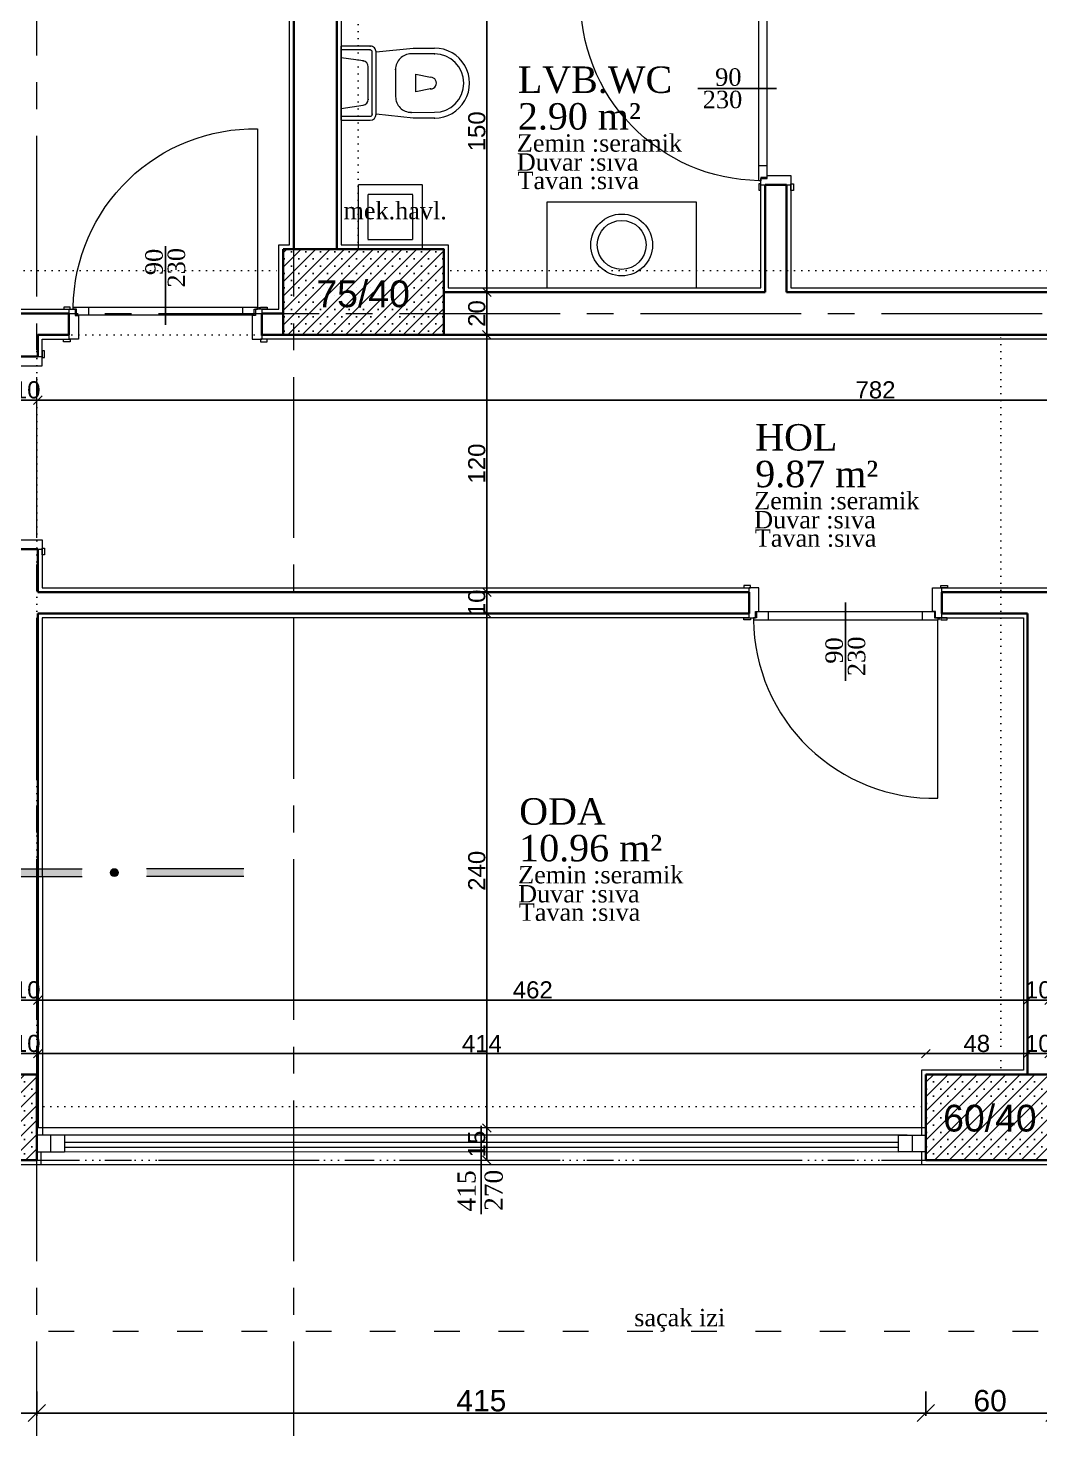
# Model space of a CAD drawing. Header units: centimetres. Extents: x 14449 to 53524, y -19051 to -10746.
# Drawn here: x 33304 to 33776, y -12433 to -11780 of the extents above; entities that cross this region are included whole.
import ezdxf

# ---------------------------------------------------------------- set-up
doc = ezdxf.new("R2010")
doc.units = ezdxf.units.CM
for name, pattern in [('ACAD_ISO03W100', [30, 12, -18]), ('CENTER2', [112.5, 75, -12.5, 12.5, -12.5]), ('DOT2', [3.175, 0, -3.175]), ('HIDDEN', [0.375, 0.25, -0.125]), ('IZDUSUM1', [20, 7.5, -5, 7.5, 0]), ('SEMBOL1', [260, 200, -15, 30, -15])]:
    doc.linetypes.add(name, pattern=pattern)
for name, color, linetype, lineweight in [('BALKON', 43, 'Continuous', 20), ('P-AKS', 255, 'Continuous', 5), ('P-KİRİŞ', 130, 'DOT2', 5), ('P-KOLON', 255, 'Continuous', 35), ('P-TARAMA', 252, 'Continuous', 5), ('P-ÖLÇÜ DIŞ', 245, 'Continuous', 9), ('P-ÖLÇÜ İÇ', 243, 'Continuous', 0), ('rtm-cam', 141, 'Continuous', 9), ('rtm-duv tugla', 22, 'Continuous', 35), ('rtm-izdusum-üst ince', 8, 'IZDUSUM1', 5), ('rtm-kapı-ahsap', 35, 'Continuous', 13), ('rtm-mhl-yazı-malzeme', 7, 'Continuous', 13), ('rtm-pen-ahsap', 35, 'Continuous', 13), ('rtm-sembol balon baslik', 242, 'Continuous', 20), ('rtm-sıva', 252, 'Continuous', 15), ('rtm-tefris vitrifiye', 9, 'Continuous', 13)]:
    doc.layers.add(name, color=color, linetype=linetype, lineweight=lineweight)
doc.layers.add('Kapi_Pencere', color=7, linetype='Continuous')
doc.styles.add('arial_1_18', font='arial.ttf', dxfattribs={"height": 0.2})
doc.styles.get("Standard").update_dxf_attribs({"font": 'arial.ttf'})
doc.styles.add('ölçü', font='times.ttf', dxfattribs={"height": 10})
doc.dimstyles.new('DIŞ ÖLÇÜ', dxfattribs={"dimtxt": 10, "dimasz": 8, "dimexe": 1.25, "dimexo": 0.625, "dimtad": 1, "dimdec": 0, "dimtxsty": 'Standard', "dimblk": 'OBLIQUE', "dimcen": 2.5, "dimse1": 1, "dimse2": 1, "dimclrd": 256, "dimclrt": 256, "dimadec": 0, "dimazin": 0, "dimtfac": 1, "dimtdec": 0, "dimtmove": 0, "dimatfit": 3, "dimldrblk": 'OBLIQUE', "dimfxl": 1, "dimarcsym": 0})
doc.dimstyles.new('İÇ ÖLÇÜ', dxfattribs={"dimtxt": 8, "dimasz": 4, "dimexe": 1.25, "dimexo": 0.625, "dimtad": 1, "dimdec": 0, "dimtxsty": 'Standard', "dimblk": 'OBLIQUE', "dimcen": 2.5, "dimse1": 1, "dimse2": 1, "dimclrd": 256, "dimclrt": 256, "dimadec": 0, "dimazin": 0, "dimtfac": 1, "dimtdec": 0, "dimtmove": 1, "dimatfit": 3, "dimldrblk": 'OBLIQUE', "dimfxl": 1, "dimarcsym": 0})

# ---------------------------------------------------------------- blocks, each defined once
blk = doc.blocks.new('IKUTGK')
at = {"layer": 'P-KİRİŞ'}
for points in [[(35126.89, -7661.1), (35126.89, -7236.1)], [(35156.89, -7661.1), (35156.89, -7236.1)], [(34745.49, -7671.1), (35121.89, -7671.1)], [(35196.89, -7671.1), (35761.89, -7671.1)], [(35006.89, -7701.1), (35121.89, -7701.1)], [(35006.89, -8046.1), (35006.89, -7701.1)], [(35196.89, -7701.1), (35456.89, -7701.1)], [(35456.89, -8046.1), (35456.89, -7701.1)], [(35006.89, -8061.1), (35421.89, -8061.1)], [(35006.89, -8086.1), (35421.89, -8086.1)]]:
    blk.add_lwpolyline(points, dxfattribs=at)
blk = doc.blocks.new('YTHTHTY')
at = {"layer": 'P-TARAMA', "lineweight": -3}
h = blk.add_hatch(dxfattribs=at)
h.set_pattern_fill('SACNCR', color=256, scale=2, style=0)
h.paths.add_polyline_path([(30970.2, -9501.94), (31045.2, -9501.94), (31045.2, -9461.94), (30970.2, -9461.94)])
h = blk.add_hatch(dxfattribs=at)
h.set_pattern_fill('SACNCR', color=256, scale=2, style=0)
h.paths.add_polyline_path([(30795.2, -9846.94), (30795.2, -9886.94), (30855.2, -9886.94), (30855.2, -9846.94)])
h = blk.add_hatch(dxfattribs=at)
h.set_pattern_fill('SACNCR', color=256, scale=2, style=0)
h.paths.add_polyline_path([(31270.2, -9846.94), (31270.2, -9886.94), (31330.2, -9886.94), (31330.2, -9846.94)])
at = {"layer": 'P-KOLON', "linetype": 'Continuous'}
for points in [[(30970.2, -9461.94), (31045.2, -9461.94), (31045.2, -9501.94), (30970.2, -9501.94)], [(30795.2, -9846.94), (30855.2, -9846.94), (30855.2, -9886.94), (30795.2, -9886.94)], [(31270.2, -9846.94), (31330.2, -9846.94), (31330.2, -9886.94), (31270.2, -9886.94)]]:
    blk.add_lwpolyline(points, close=True, dxfattribs=at)
at = {"layer": 'P-KOLON', "linetype": 'Continuous', "style": 'arial_1_18'}
for s, p in [('75/40', (30985.63, -9488.99)), ('60/40', (31278.23, -9873.61))]:
    blk.add_text(s, height=12.5, dxfattribs=at).set_placement(p)
blk = doc.blocks.new('YTUJ7U')
at = {"layer": 'P-AKS', "linetype": 'CENTER2'}
for points in [[(26340.62, -9962.63), (26340.62, -8554.55)], [(26460.62, -9962.63), (26460.62, -8554.55)], [(25834.86, -9295.51), (29322.56, -9295.51)], [(25834.86, -9690.51), (29322.56, -9690.51)]]:
    blk.add_lwpolyline(points, dxfattribs=at)
blk = doc.blocks.new('KAPI')
at = {"layer": 'rtm-kapı-ahsap'}
for p, q in [((8056.48, 304.69), (8056.48, 307.73)), ((8056.48, 307.73), (8057.45, 307.73)), ((8057.45, 307.73), (8057.45, 304.69)), ((8072.58, 307.78), (8071.45, 307.78)), ((8071.45, 307.78), (8071.45, 304.69)), ((8072.58, 304.69), (8072.58, 307.78)), ((8056.46, 303.27), (8056.46, 217.24)), ((8057.45, 303.27), (8056.46, 303.27)), ((8057.45, 304.69), (8056.48, 304.69)), ((8057.39, 301.77), (8057.39, 303.27)), ((8060.28, 301.77), (8057.39, 301.77)), ((8057.45, 305.26), (8057.45, 302.29)), ((8057.45, 305.26), (8071.45, 305.26)), ((8057.45, 302.29), (8060.42, 302.29)), ((8060.28, 218.74), (8060.28, 301.77)), ((8060.42, 302.29), (8060.42, 300.8)), ((8060.42, 300.8), (8071.45, 300.8)), ((8071.45, 300.8), (8071.45, 305.26)), ((8071.45, 304.69), (8072.58, 304.69)), ((8056.46, 296.2), (8060.28, 296.2)), ((8056.46, 224.31), (8060.28, 224.31)), ((7973.28, 217.24), (8056.46, 217.24)), ((8057.45, 217.24), (8056.46, 217.24)), ((8056.48, 215.82), (8056.48, 212.78)), ((8057.45, 215.82), (8056.48, 215.82)), ((8057.39, 218.74), (8057.39, 217.24)), ((8060.28, 218.74), (8057.39, 218.74)), ((8057.45, 218.23), (8060.42, 218.23)), ((8057.45, 215.26), (8057.45, 218.23)), ((8057.45, 212.78), (8057.45, 215.82)), ((8060.42, 218.23), (8060.42, 219.71)), ((8060.42, 219.71), (8071.45, 219.71)), ((8071.45, 219.71), (8071.45, 215.26)), ((8071.45, 215.82), (8072.58, 215.82)), ((8071.45, 212.73), (8071.45, 215.82)), ((8072.58, 215.82), (8072.58, 212.73)), ((8056.48, 212.78), (8057.45, 212.78)), ((8057.45, 215.26), (8071.45, 215.26)), ((8072.58, 212.73), (8071.45, 212.73))]:
    blk.add_line(p, q, dxfattribs=at)
at = {"layer": 'rtm-kapı-ahsap', "const_width": 0.388}
blk.add_lwpolyline([(8056.86, 216.32, 1), (8056.86, 216.92, 1)], format="xyb", close=True, dxfattribs=at)
at = {"layer": 'rtm-kapı-ahsap'}
blk.add_arc((8057.71, 218.83), 84.45, 90.85375, 181.07615, dxfattribs=at)
blk = doc.blocks.new('WEW')
at = {"layer": 'rtm-tefris vitrifiye'}
for p, q in [((2647.06, 9243.07), (2637.06, 9243.07)), ((2647.06, 9243.07), (2637.06, 9243.07)), ((2664.33, 9241.25), (2647.06, 9243.07)), ((2664.33, 9241.25), (2647.06, 9243.07)), ((2667.06, 9243.98), (2680.7, 9243.97)), ((2667.06, 9243.98), (2680.7, 9243.97)), ((2680.69, 9209.43), (2680.7, 9243.97)), ((2680.69, 9209.43), (2680.7, 9243.97)), ((2637.06, 9240.35), (2647.97, 9240.34)), ((2637.06, 9240.35), (2647.97, 9240.34)), ((2664.33, 9212.16), (2664.33, 9241.25)), ((2664.33, 9212.16), (2664.33, 9241.25)), ((2666.14, 9212.16), (2666.15, 9241.25)), ((2666.14, 9212.16), (2666.15, 9241.25)), ((2667.06, 9242.16), (2680.7, 9242.16)), ((2667.06, 9242.16), (2680.7, 9242.16)), ((2670.31, 9237.04), (2680.69, 9238.52)), ((2670.31, 9237.04), (2680.69, 9238.52)), ((2645.72, 9230.81), (2638.9, 9229.45)), ((2645.72, 9230.81), (2638.9, 9229.45)), ((2645.72, 9222.63), (2645.72, 9230.81)), ((2645.72, 9222.63), (2645.72, 9230.81)), ((2655.24, 9233.07), (2655.24, 9220.34)), ((2655.24, 9233.07), (2655.24, 9220.34)), ((2667.96, 9219.07), (2667.97, 9234.34)), ((2667.96, 9219.07), (2667.97, 9234.34)), ((2638.9, 9224), (2645.72, 9222.63)), ((2638.9, 9224), (2645.72, 9222.63)), ((2647.96, 9213.07), (2637.05, 9213.08)), ((2647.96, 9213.07), (2637.05, 9213.08)), ((2637.05, 9210.35), (2647.05, 9210.35)), ((2637.05, 9210.35), (2647.05, 9210.35)), ((2647.05, 9210.35), (2664.33, 9212.16)), ((2647.05, 9210.35), (2664.33, 9212.16)), ((2680.69, 9211.25), (2667.05, 9211.25)), ((2680.69, 9211.25), (2667.05, 9211.25)), ((2680.69, 9214.88), (2670.3, 9216.37)), ((2680.69, 9214.88), (2670.3, 9216.37)), ((2680.69, 9209.43), (2667.05, 9209.43)), ((2680.69, 9209.43), (2667.05, 9209.43))]:
    blk.add_line(p, q, dxfattribs=at)
at = {"layer": 'rtm-tefris vitrifiye', "extrusion": (0, 0, -1)}
for centre, major_axis, start_param, end_param in [((2637.06, 9226.71), (-11.57, 11.57), 3.927213, 7.068806), ((2637.06, 9226.71), (-11.57, 11.57), 3.927213, 7.068806), ((2667.06, 9241.25), (-1.93, 1.93), 5.498009, 7.068806), ((2667.06, 9241.25), (-1.93, 1.93), 5.498009, 7.068806), ((2637.06, 9226.71), (9.64, 9.64), 2.356417, 5.498009), ((2637.06, 9226.71), (9.64, 9.64), 2.356417, 5.498009), ((2647.97, 9233.07), (-5.14, 5.14), 0.78562, 2.356417), ((2647.97, 9233.07), (-5.14, 5.14), 0.78562, 2.356417), ((2667.06, 9241.25), (-0.643, 0.643), 5.498009, 7.068806), ((2667.06, 9241.25), (-0.643, 0.643), 5.498009, 7.068806), ((2670.69, 9234.34), (1.93, 1.93), 3.927213, 5.356112), ((2670.69, 9234.34), (1.93, 1.93), 3.927213, 5.356112), ((2638.9, 9226.72), (-1.93, 1.93), 3.927213, 7.068806), ((2638.9, 9226.72), (-1.93, 1.93), 3.927213, 7.068806), ((2647.96, 9220.35), (5.14, 5.14), 0.78562, 2.356417), ((2647.96, 9220.35), (5.14, 5.14), 0.78562, 2.356417), ((2670.69, 9219.07), (1.93, 1.93), 2.498314, 3.927213), ((2670.69, 9219.07), (1.93, 1.93), 2.498314, 3.927213), ((2667.05, 9212.16), (1.93, 1.93), 2.356417, 3.927213), ((2667.05, 9212.16), (1.93, 1.93), 2.356417, 3.927213), ((2667.05, 9212.16), (0.643, 0.643), 2.356417, 3.927213), ((2667.05, 9212.16), (0.643, 0.643), 2.356417, 3.927213)]:
    blk.add_ellipse(centre, major_axis=major_axis, ratio=1, start_param=start_param, end_param=end_param, dxfattribs=at)
at = {"layer": 'rtm-tefris vitrifiye'}
for p in [(2667.06, 9243.98), (2667.06, 9243.98), (2637.06, 9240.35), (2637.06, 9240.35), (2667.06, 9242.16), (2667.06, 9242.16), (2670.31, 9237.04), (2670.31, 9237.04), (2655.24, 9233.07), (2655.24, 9233.07), (2638.9, 9224), (2638.9, 9224), (2667.96, 9219.07), (2667.96, 9219.07), (2637.05, 9210.35), (2637.05, 9210.35), (2647.96, 9213.07), (2647.96, 9213.07), (2664.33, 9212.16), (2664.33, 9212.16), (2666.14, 9212.16), (2666.14, 9212.16)]:
    blk.add_point(p, dxfattribs=at)
blk = doc.blocks.new('KK')
at = {"layer": 'rtm-sembol balon baslik', "linetype": 'SEMBOL1'}
for p in [(41231.32, 7543.2), (41283.82, 7543.2)]:
    blk.add_line(p, (41257.57, 7558.35), dxfattribs=at)
at = {"layer": 'rtm-sembol balon baslik'}
for p, q in [((41279.57, 7537.67), (41232.32, 7537.67)), ((41358.24, 7537.67), (41310.99, 7537.67)), ((41436.91, 7537.81), (41389.66, 7537.81)), ((41515.57, 7537.81), (41468.32, 7537.81)), ((41594.24, 7537.95), (41546.99, 7537.95)), ((41672.91, 7537.95), (41625.66, 7537.95)), ((41751.58, 7538.09), (41704.33, 7538.09)), ((41279.57, 7533.98), (41232.32, 7533.98)), ((41358.24, 7533.98), (41310.99, 7533.98)), ((41436.91, 7534.12), (41389.66, 7534.12)), ((41515.57, 7534.12), (41468.32, 7534.12)), ((41594.24, 7534.26), (41546.99, 7534.26)), ((41672.91, 7534.26), (41625.66, 7534.26)), ((41751.58, 7534.4), (41704.33, 7534.4))]:
    blk.add_line(p, q, dxfattribs=at)
at = {"layer": 'rtm-sembol balon baslik', "const_width": 1.9}
for points in [[(41294.33, 7536.11, 1), (41296.23, 7536.11, 1)], [(41373, 7535.97, 1), (41374.9, 7535.97, 1)], [(41451.67, 7535.97, 1), (41453.56, 7535.97, 1)], [(41530.34, 7536.11, 1), (41532.23, 7536.11, 1)], [(41609.01, 7536.11, 1), (41610.9, 7536.11, 1)], [(41687.68, 7536.24, 1), (41689.57, 7536.24, 1)]]:
    blk.add_lwpolyline(points, format="xyb", close=True, dxfattribs=at)
at = {"layer": 'rtm-sembol balon baslik'}
for centre in [(41295.28, 7536.11), (41373.95, 7535.97), (41452.62, 7535.97), (41531.29, 7536.11), (41609.95, 7536.11), (41688.62, 7536.24)]:
    blk.add_circle(centre, 1.9, dxfattribs=at)
for points in [[(41232.32, 7537.67), (41232.32, 7533.98), (41279.57, 7537.67), (41279.57, 7533.98)], [(41310.99, 7537.67), (41310.99, 7533.98), (41358.24, 7537.67), (41358.24, 7533.98)], [(41389.66, 7537.81), (41389.66, 7534.12), (41436.91, 7537.81), (41436.91, 7534.12)], [(41468.32, 7537.81), (41468.32, 7534.12), (41515.57, 7537.81), (41515.57, 7534.12)], [(41546.99, 7537.95), (41546.99, 7534.26), (41594.24, 7537.95), (41594.24, 7534.26)], [(41625.66, 7537.95), (41625.66, 7534.26), (41672.91, 7537.95), (41672.91, 7534.26)], [(41704.33, 7538.09), (41704.33, 7534.4), (41751.58, 7538.09), (41751.58, 7534.4)]]:
    blk.add_trace(points, dxfattribs=at)
blk = doc.blocks.new('_Oblique')
at = {"color": 0, "linetype": 'ByBlock', "lineweight": -2}
blk.add_line((-0.5, -0.5), (0.5, 0.5), dxfattribs=at)
blk = doc.blocks.new('*D4916')
at = {"layer": 'Defpoints', "color": 0, "transparency": 16777216}
for p in [(33307.89, -12410.73), (33247.89, -12413.91), (33307.89, -12426.07)]:
    blk.add_point(p, dxfattribs=at)
at = {"layer": 'P-ÖLÇÜ DIŞ', "color": 0, "lineweight": -2, "transparency": 16777216}
for p, q in [((33247.89, -12416.07), (33247.89, -12427.32)), ((33307.89, -12416.07), (33307.89, -12427.32))]:
    blk.add_line(p, q, dxfattribs=at)
at = {"layer": 'P-ÖLÇÜ DIŞ', "lineweight": -2, "transparency": 16777216}
blk.add_line((33247.89, -12426.07), (33307.89, -12426.07), dxfattribs=at)
at = {"layer": 'P-ÖLÇÜ DIŞ', "lineweight": -2, "transparency": 16777216, "xscale": 8, "yscale": 8, "zscale": 8, "rotation": 180}
blk.add_blockref('_Oblique', (33247.89, -12426.07), dxfattribs=at)
at = {"layer": 'P-ÖLÇÜ DIŞ', "lineweight": -2, "transparency": 16777216, "xscale": 8, "yscale": 8, "zscale": 8}
blk.add_blockref('_Oblique', (33307.89, -12426.07), dxfattribs=at)
at = {"layer": 'P-ÖLÇÜ DIŞ', "transparency": 16777216, "insert": (33277.89, -12420.34), "char_height": 10, "attachment_point": 5}
blk.add_mtext('60', dxfattribs=at)
blk = doc.blocks.new('*D4917')
at = {"layer": 'Defpoints', "color": 0, "transparency": 16777216}
for p in [(33307.89, -12410.73), (33722.89, -12414.73), (33722.89, -12426.07)]:
    blk.add_point(p, dxfattribs=at)
at = {"layer": 'P-ÖLÇÜ DIŞ', "color": 0, "lineweight": -2, "transparency": 16777216}
for p, q in [((33307.89, -12416.07), (33307.89, -12427.32)), ((33722.89, -12416.07), (33722.89, -12427.32))]:
    blk.add_line(p, q, dxfattribs=at)
at = {"layer": 'P-ÖLÇÜ DIŞ', "lineweight": -2, "transparency": 16777216}
blk.add_line((33307.89, -12426.07), (33722.89, -12426.07), dxfattribs=at)
at = {"layer": 'P-ÖLÇÜ DIŞ', "lineweight": -2, "transparency": 16777216, "xscale": 8, "yscale": 8, "zscale": 8, "rotation": 180}
blk.add_blockref('_Oblique', (33307.89, -12426.07), dxfattribs=at)
at = {"layer": 'P-ÖLÇÜ DIŞ', "lineweight": -2, "transparency": 16777216, "xscale": 8, "yscale": 8, "zscale": 8}
blk.add_blockref('_Oblique', (33722.89, -12426.07), dxfattribs=at)
at = {"layer": 'P-ÖLÇÜ DIŞ', "transparency": 16777216, "insert": (33515.39, -12420.34), "char_height": 10, "attachment_point": 5}
blk.add_mtext('415', dxfattribs=at)
blk = doc.blocks.new('*D4918')
at = {"layer": 'Defpoints', "color": 0, "transparency": 16777216}
for p in [(33782.89, -12411.54), (33722.89, -12414.73), (33782.89, -12426.07)]:
    blk.add_point(p, dxfattribs=at)
at = {"layer": 'P-ÖLÇÜ DIŞ', "color": 0, "lineweight": -2, "transparency": 16777216}
for p, q in [((33722.89, -12416.07), (33722.89, -12427.32)), ((33782.89, -12416.07), (33782.89, -12427.32))]:
    blk.add_line(p, q, dxfattribs=at)
at = {"layer": 'P-ÖLÇÜ DIŞ', "lineweight": -2, "transparency": 16777216}
blk.add_line((33722.89, -12426.07), (33782.89, -12426.07), dxfattribs=at)
at = {"layer": 'P-ÖLÇÜ DIŞ', "lineweight": -2, "transparency": 16777216, "xscale": 8, "yscale": 8, "zscale": 8, "rotation": 180}
blk.add_blockref('_Oblique', (33722.89, -12426.07), dxfattribs=at)
at = {"layer": 'P-ÖLÇÜ DIŞ', "lineweight": -2, "transparency": 16777216, "xscale": 8, "yscale": 8, "zscale": 8}
blk.add_blockref('_Oblique', (33782.89, -12426.07), dxfattribs=at)
at = {"layer": 'P-ÖLÇÜ DIŞ', "transparency": 16777216, "insert": (33752.89, -12420.34), "char_height": 10, "attachment_point": 5}
blk.add_mtext('60', dxfattribs=at)
blk = doc.blocks.new('*D4854')
at = {"layer": 'Defpoints', "color": 0, "lineweight": 30, "transparency": 16777216}
for p in [(33308.39, -12258.37), (33298.39, -12263.67), (33308.39, -12263.67)]:
    blk.add_point(p, dxfattribs=at)
at = {"layer": 'P-ÖLÇÜ İÇ', "lineweight": -2, "transparency": 16777216}
blk.add_line((33298.39, -12258.37), (33308.39, -12258.37), dxfattribs=at)
at = {"layer": 'P-ÖLÇÜ İÇ', "lineweight": -2, "transparency": 16777216, "xscale": 4, "yscale": 4, "zscale": 4, "rotation": 180}
blk.add_blockref('_Oblique', (33298.39, -12258.37), dxfattribs=at)
at = {"layer": 'P-ÖLÇÜ İÇ', "lineweight": -2, "transparency": 16777216, "xscale": 4, "yscale": 4, "zscale": 4}
blk.add_blockref('_Oblique', (33308.39, -12258.37), dxfattribs=at)
at = {"layer": 'P-ÖLÇÜ İÇ', "transparency": 16777216, "insert": (33303.39, -12253.66), "char_height": 8, "attachment_point": 5}
blk.add_mtext('10', dxfattribs=at)
blk = doc.blocks.new('*D4855')
at = {"layer": 'Defpoints', "color": 0, "lineweight": 30, "transparency": 16777216}
for p in [(33308.39, -12258.37), (33722.89, -12257.76), (33722.89, -12258.37)]:
    blk.add_point(p, dxfattribs=at)
at = {"layer": 'P-ÖLÇÜ İÇ', "lineweight": -2, "transparency": 16777216}
blk.add_line((33308.39, -12258.37), (33722.89, -12258.37), dxfattribs=at)
at = {"layer": 'P-ÖLÇÜ İÇ', "lineweight": -2, "transparency": 16777216, "xscale": 4, "yscale": 4, "zscale": 4, "rotation": 180}
blk.add_blockref('_Oblique', (33308.39, -12258.37), dxfattribs=at)
at = {"layer": 'P-ÖLÇÜ İÇ', "lineweight": -2, "transparency": 16777216, "xscale": 4, "yscale": 4, "zscale": 4}
blk.add_blockref('_Oblique', (33722.89, -12258.37), dxfattribs=at)
at = {"layer": 'P-ÖLÇÜ İÇ', "transparency": 16777216, "insert": (33515.64, -12253.73), "char_height": 8, "attachment_point": 5}
blk.add_mtext('414', dxfattribs=at)
blk = doc.blocks.new('*D4856')
at = {"layer": 'Defpoints', "color": 0, "lineweight": 30, "transparency": 16777216}
for p in [(33722.89, -12257.76), (33770.39, -12258.37), (33770.39, -12258.37)]:
    blk.add_point(p, dxfattribs=at)
at = {"layer": 'P-ÖLÇÜ İÇ', "lineweight": -2, "transparency": 16777216}
blk.add_line((33722.89, -12258.37), (33770.39, -12258.37), dxfattribs=at)
at = {"layer": 'P-ÖLÇÜ İÇ', "lineweight": -2, "transparency": 16777216, "xscale": 4, "yscale": 4, "zscale": 4, "rotation": 180}
blk.add_blockref('_Oblique', (33722.89, -12258.37), dxfattribs=at)
at = {"layer": 'P-ÖLÇÜ İÇ', "lineweight": -2, "transparency": 16777216, "xscale": 4, "yscale": 4, "zscale": 4}
blk.add_blockref('_Oblique', (33770.39, -12258.37), dxfattribs=at)
at = {"layer": 'P-ÖLÇÜ İÇ', "transparency": 16777216, "insert": (33746.64, -12253.66), "char_height": 8, "attachment_point": 5}
blk.add_mtext('48', dxfattribs=at)
blk = doc.blocks.new('*D4857')
at = {"layer": 'Defpoints', "color": 0, "lineweight": 30, "transparency": 16777216}
for p in [(33770.39, -12258.37), (33780.39, -12258.37), (33780.39, -12258.37)]:
    blk.add_point(p, dxfattribs=at)
at = {"layer": 'P-ÖLÇÜ İÇ', "lineweight": -2, "transparency": 16777216}
blk.add_line((33770.39, -12258.37), (33780.39, -12258.37), dxfattribs=at)
at = {"layer": 'P-ÖLÇÜ İÇ', "lineweight": -2, "transparency": 16777216, "xscale": 4, "yscale": 4, "zscale": 4, "rotation": 180}
blk.add_blockref('_Oblique', (33770.39, -12258.37), dxfattribs=at)
at = {"layer": 'P-ÖLÇÜ İÇ', "lineweight": -2, "transparency": 16777216, "xscale": 4, "yscale": 4, "zscale": 4}
blk.add_blockref('_Oblique', (33780.39, -12258.37), dxfattribs=at)
at = {"layer": 'P-ÖLÇÜ İÇ', "transparency": 16777216, "insert": (33775.39, -12253.66), "char_height": 8, "attachment_point": 5}
blk.add_mtext('10', dxfattribs=at)
blk = doc.blocks.new('*D4714')
at = {"layer": 'Defpoints', "color": 0, "lineweight": 30, "transparency": 16777216}
for p in [(33308.39, -12233.37), (33298.39, -12238.67), (33308.39, -12238.67)]:
    blk.add_point(p, dxfattribs=at)
at = {"layer": 'P-ÖLÇÜ İÇ', "lineweight": -2, "transparency": 16777216}
blk.add_line((33298.39, -12233.37), (33308.39, -12233.37), dxfattribs=at)
at = {"layer": 'P-ÖLÇÜ İÇ', "lineweight": -2, "transparency": 16777216, "xscale": 4, "yscale": 4, "zscale": 4, "rotation": 180}
blk.add_blockref('_Oblique', (33298.39, -12233.37), dxfattribs=at)
at = {"layer": 'P-ÖLÇÜ İÇ', "lineweight": -2, "transparency": 16777216, "xscale": 4, "yscale": 4, "zscale": 4}
blk.add_blockref('_Oblique', (33308.39, -12233.37), dxfattribs=at)
at = {"layer": 'P-ÖLÇÜ İÇ', "transparency": 16777216, "insert": (33303.39, -12228.66), "char_height": 8, "attachment_point": 5}
blk.add_mtext('10', dxfattribs=at)
blk = doc.blocks.new('*D4715')
at = {"layer": 'Defpoints', "color": 0, "lineweight": 30, "transparency": 16777216}
for p in [(33770.39, -12233.37), (33780.39, -12233.37), (33780.39, -12233.37)]:
    blk.add_point(p, dxfattribs=at)
at = {"layer": 'P-ÖLÇÜ İÇ', "lineweight": -2, "transparency": 16777216}
blk.add_line((33770.39, -12233.37), (33780.39, -12233.37), dxfattribs=at)
at = {"layer": 'P-ÖLÇÜ İÇ', "lineweight": -2, "transparency": 16777216, "xscale": 4, "yscale": 4, "zscale": 4, "rotation": 180}
blk.add_blockref('_Oblique', (33770.39, -12233.37), dxfattribs=at)
at = {"layer": 'P-ÖLÇÜ İÇ', "lineweight": -2, "transparency": 16777216, "xscale": 4, "yscale": 4, "zscale": 4}
blk.add_blockref('_Oblique', (33780.39, -12233.37), dxfattribs=at)
at = {"layer": 'P-ÖLÇÜ İÇ', "transparency": 16777216, "insert": (33775.39, -12228.66), "char_height": 8, "attachment_point": 5}
blk.add_mtext('10', dxfattribs=at)
blk = doc.blocks.new('*D4727')
at = {"layer": 'Defpoints', "color": 0, "lineweight": 30, "transparency": 16777216}
for p in [(33308.39, -12233.37), (33770.39, -12233.37), (33770.39, -12233.37)]:
    blk.add_point(p, dxfattribs=at)
at = {"layer": 'P-ÖLÇÜ İÇ', "lineweight": -2, "transparency": 16777216}
blk.add_line((33308.39, -12233.37), (33770.39, -12233.37), dxfattribs=at)
at = {"layer": 'P-ÖLÇÜ İÇ', "lineweight": -2, "transparency": 16777216, "xscale": 4, "yscale": 4, "zscale": 4, "rotation": 180}
blk.add_blockref('_Oblique', (33308.39, -12233.37), dxfattribs=at)
at = {"layer": 'P-ÖLÇÜ İÇ', "lineweight": -2, "transparency": 16777216, "xscale": 4, "yscale": 4, "zscale": 4}
blk.add_blockref('_Oblique', (33770.39, -12233.37), dxfattribs=at)
at = {"layer": 'P-ÖLÇÜ İÇ', "transparency": 16777216, "insert": (33539.39, -12228.66), "char_height": 8, "attachment_point": 5}
blk.add_mtext('462', dxfattribs=at)
blk = doc.blocks.new('*D4732')
at = {"layer": 'Defpoints', "color": 0, "lineweight": 30, "transparency": 16777216}
for p in [(33518, -12293.05), (33518, -12293.05), (33518, -12308.05)]:
    blk.add_point(p, dxfattribs=at)
at = {"layer": 'P-ÖLÇÜ İÇ', "lineweight": -2, "transparency": 16777216}
blk.add_line((33518, -12308.05), (33518, -12293.05), dxfattribs=at)
at = {"layer": 'P-ÖLÇÜ İÇ', "lineweight": -2, "transparency": 16777216, "xscale": 4, "yscale": 4, "zscale": 4}
for p, rotation in [((33518, -12293.05), 90), ((33518, -12308.05), 270)]:
    blk.add_blockref('_Oblique', p, dxfattribs=dict(at, rotation=rotation))
at = {"layer": 'P-ÖLÇÜ İÇ', "transparency": 16777216, "insert": (33513.29, -12300.55), "char_height": 8, "attachment_point": 5, "rotation": 90}
blk.add_mtext('15', dxfattribs=at)
blk = doc.blocks.new('*D4733')
at = {"layer": 'Defpoints', "color": 0, "lineweight": 30, "transparency": 16777216}
for p in [(33518, -12053.05), (33518, -12053.05), (33518, -12293.05)]:
    blk.add_point(p, dxfattribs=at)
at = {"layer": 'P-ÖLÇÜ İÇ', "lineweight": -2, "transparency": 16777216}
blk.add_line((33518, -12293.05), (33518, -12053.05), dxfattribs=at)
at = {"layer": 'P-ÖLÇÜ İÇ', "lineweight": -2, "transparency": 16777216, "xscale": 4, "yscale": 4, "zscale": 4}
for p, rotation in [((33518, -12053.05), 90), ((33518, -12293.05), 270)]:
    blk.add_blockref('_Oblique', p, dxfattribs=dict(at, rotation=rotation))
at = {"layer": 'P-ÖLÇÜ İÇ', "transparency": 16777216, "insert": (33513.29, -12173.05), "char_height": 8, "attachment_point": 5, "rotation": 90}
blk.add_mtext('240', dxfattribs=at)
blk = doc.blocks.new('*D4734')
at = {"layer": 'Defpoints', "color": 0, "lineweight": 30, "transparency": 16777216}
for p in [(33518, -12043.05), (33518, -12043.05), (33518, -12053.05)]:
    blk.add_point(p, dxfattribs=at)
at = {"layer": 'P-ÖLÇÜ İÇ', "lineweight": -2, "transparency": 16777216}
blk.add_line((33518, -12053.05), (33518, -12043.05), dxfattribs=at)
at = {"layer": 'P-ÖLÇÜ İÇ', "lineweight": -2, "transparency": 16777216, "xscale": 4, "yscale": 4, "zscale": 4}
for p, rotation in [((33518, -12043.05), 90), ((33518, -12053.05), 270)]:
    blk.add_blockref('_Oblique', p, dxfattribs=dict(at, rotation=rotation))
at = {"layer": 'P-ÖLÇÜ İÇ', "transparency": 16777216, "insert": (33513.29, -12048.05), "char_height": 8, "attachment_point": 5, "rotation": 90}
blk.add_mtext('10', dxfattribs=at)
blk = doc.blocks.new('*D4735')
at = {"layer": 'Defpoints', "color": 0, "lineweight": 30, "transparency": 16777216}
for p in [(33516.75, -11923.05), (33518, -11923.05), (33518, -12043.05)]:
    blk.add_point(p, dxfattribs=at)
at = {"layer": 'P-ÖLÇÜ İÇ', "lineweight": -2, "transparency": 16777216}
blk.add_line((33518, -12043.05), (33518, -11923.05), dxfattribs=at)
at = {"layer": 'P-ÖLÇÜ İÇ', "lineweight": -2, "transparency": 16777216, "xscale": 4, "yscale": 4, "zscale": 4}
for p, rotation in [((33518, -11923.05), 90), ((33518, -12043.05), 270)]:
    blk.add_blockref('_Oblique', p, dxfattribs=dict(at, rotation=rotation))
at = {"layer": 'P-ÖLÇÜ İÇ', "transparency": 16777216, "insert": (33513.29, -11983.05), "char_height": 8, "attachment_point": 5, "rotation": 90}
blk.add_mtext('120', dxfattribs=at)
blk = doc.blocks.new('*D4736')
at = {"layer": 'Defpoints', "color": 0, "lineweight": 30, "transparency": 16777216}
for p in [(33518, -11903.05), (33518, -11903.05), (33516.75, -11923.05)]:
    blk.add_point(p, dxfattribs=at)
at = {"layer": 'P-ÖLÇÜ İÇ', "lineweight": -2, "transparency": 16777216}
blk.add_line((33518, -11923.05), (33518, -11903.05), dxfattribs=at)
at = {"layer": 'P-ÖLÇÜ İÇ', "lineweight": -2, "transparency": 16777216, "xscale": 4, "yscale": 4, "zscale": 4}
for p, rotation in [((33518, -11903.05), 90), ((33518, -11923.05), 270)]:
    blk.add_blockref('_Oblique', p, dxfattribs=dict(at, rotation=rotation))
at = {"layer": 'P-ÖLÇÜ İÇ', "transparency": 16777216, "insert": (33513.29, -11913.05), "char_height": 8, "attachment_point": 5, "rotation": 90}
blk.add_mtext('20', dxfattribs=at)
blk = doc.blocks.new('*D4737')
at = {"layer": 'Defpoints', "color": 0, "lineweight": 30, "transparency": 16777216}
for p in [(33518, -11753.05), (33518, -11753.05), (33518, -11903.05)]:
    blk.add_point(p, dxfattribs=at)
at = {"layer": 'P-ÖLÇÜ İÇ', "lineweight": -2, "transparency": 16777216}
blk.add_line((33518, -11903.05), (33518, -11753.05), dxfattribs=at)
at = {"layer": 'P-ÖLÇÜ İÇ', "lineweight": -2, "transparency": 16777216, "xscale": 4, "yscale": 4, "zscale": 4}
for p, rotation in [((33518, -11753.05), 90), ((33518, -11903.05), 270)]:
    blk.add_blockref('_Oblique', p, dxfattribs=dict(at, rotation=rotation))
at = {"layer": 'P-ÖLÇÜ İÇ', "transparency": 16777216, "insert": (33513.29, -11828.05), "char_height": 8, "attachment_point": 5, "rotation": 90}
blk.add_mtext('150', dxfattribs=at)
blk = doc.blocks.new('*D4913')
at = {"layer": 'Defpoints', "color": 0, "lineweight": 30, "transparency": 16777216}
for p in [(33308.39, -11953.43), (33308.39, -11953.45), (34090.39, -11953.43)]:
    blk.add_point(p, dxfattribs=at)
at = {"layer": 'P-ÖLÇÜ İÇ', "lineweight": -2, "transparency": 16777216}
blk.add_line((34090.39, -11953.43), (33308.39, -11953.43), dxfattribs=at)
at = {"layer": 'P-ÖLÇÜ İÇ', "lineweight": -2, "transparency": 16777216, "xscale": 4, "yscale": 4, "zscale": 4, "rotation": 180}
blk.add_blockref('_Oblique', (33308.39, -11953.43), dxfattribs=at)
at = {"layer": 'P-ÖLÇÜ İÇ', "lineweight": -2, "transparency": 16777216, "xscale": 4, "yscale": 4, "zscale": 4}
blk.add_blockref('_Oblique', (34090.39, -11953.43), dxfattribs=at)
at = {"layer": 'P-ÖLÇÜ İÇ', "transparency": 16777216, "insert": (33699.39, -11948.72), "char_height": 8, "attachment_point": 5}
blk.add_mtext('782', dxfattribs=at)
blk = doc.blocks.new('*D4763')
at = {"layer": 'Defpoints', "color": 0, "lineweight": 30, "transparency": 16777216}
for p in [(33298.39, -11953.43), (33298.39, -11953.55), (33308.39, -11953.45)]:
    blk.add_point(p, dxfattribs=at)
at = {"layer": 'P-ÖLÇÜ İÇ', "lineweight": -2, "transparency": 16777216}
blk.add_line((33308.39, -11953.43), (33298.39, -11953.43), dxfattribs=at)
at = {"layer": 'P-ÖLÇÜ İÇ', "lineweight": -2, "transparency": 16777216, "xscale": 4, "yscale": 4, "zscale": 4, "rotation": 180}
blk.add_blockref('_Oblique', (33298.39, -11953.43), dxfattribs=at)
at = {"layer": 'P-ÖLÇÜ İÇ', "lineweight": -2, "transparency": 16777216, "xscale": 4, "yscale": 4, "zscale": 4}
blk.add_blockref('_Oblique', (33308.39, -11953.43), dxfattribs=at)
at = {"layer": 'P-ÖLÇÜ İÇ', "transparency": 16777216, "insert": (33303.39, -11948.72), "char_height": 8, "attachment_point": 5}
blk.add_mtext('10', dxfattribs=at)

msp = doc.modelspace()

# ---------------------------------------------------------------- linework, layer by layer
at = {"layer": 'BALKON', "linetype": 'HIDDEN'}
msp.add_lwpolyline([(33457.89, -11853.05), (33457.89, -11883.05), (33487.89, -11883.05), (33487.89, -11853.05), (33457.89, -11853.05)], dxfattribs=at)
msp.add_lwpolyline([(33462.39, -11857.55), (33462.39, -11878.55), (33483.39, -11878.55), (33483.39, -11857.55)], close=True, dxfattribs=at)
at = {"layer": 'Kapi_Pencere', "linetype": 'Continuous', "lineweight": 25}
for p, q in [((33616.45, -11808.05), (33653.14, -11808.05)), ((33367.89, -11881.61), (33367.89, -11918.3)), ((33685.39, -12084.5), (33685.39, -12047.81))]:
    msp.add_line(p, q, dxfattribs=at)
at = {"layer": 'Kapi_Pencere', "linetype": 'Continuous'}
msp.add_line((33515.31, -12333.29), (33515.31, -12292.12), dxfattribs=at)
at = {"layer": 'rtm-cam'}
msp.add_line((33320.76, -12302.03), (33710.02, -12302.04), dxfattribs=at)
at = {"layer": 'rtm-duv tugla'}
for p, q in [((33427.89, -11458.05), (33427.89, -11883.05)), ((33447.89, -11753.05), (33447.89, -11883.05)), ((33647.89, -11853.05), (33647.89, -11903.05)), ((33647.89, -11853.05), (33657.89, -11853.05)), ((33657.89, -11853.05), (33657.89, -11903.05)), ((33497.89, -11903.05), (33647.89, -11903.05)), ((33657.89, -11903.05), (34062.89, -11903.05)), ((33046.07, -11913.05), (33322.89, -11913.05)), ((33322.89, -11913.05), (33322.89, -11923.05)), ((33412.89, -11913.05), (33422.89, -11913.05)), ((33412.89, -11913.05), (33412.89, -11923.05)), ((33308.39, -11923.05), (33322.89, -11923.05)), ((33308.39, -11923.05), (33308.39, -11933.05)), ((33412.89, -11923.05), (33422.89, -11923.05)), ((33497.89, -11923.05), (34062.89, -11923.05)), ((33308.39, -11933.05), (33298.39, -11933.05)), ((33308.39, -12023.05), (33298.39, -12023.05)), ((33308.39, -12023.05), (33308.39, -12043.05)), ((33308.39, -12043.05), (33640.39, -12043.05)), ((33640.39, -12053.05), (33640.39, -12043.05)), ((33730.39, -12043.05), (33785.39, -12043.05)), ((33730.39, -12053.05), (33730.39, -12043.05)), ((33308.39, -12053.05), (33640.39, -12053.05)), ((33308.39, -12053.05), (33308.39, -12293.05)), ((33730.39, -12053.05), (33770.39, -12053.05)), ((33770.39, -12053.05), (33770.39, -12268.05))]:
    msp.add_line(p, q, dxfattribs=at)
at = {"layer": 'rtm-pen-ahsap'}
for p, q in [((33722.75, -12293.05), (33307.89, -12293.05)), ((33314.29, -12296.34), (33314.29, -12304.26)), ((33320.76, -12296.34), (33320.76, -12304.26)), ((33714.22, -12296.34), (33320.76, -12296.34)), ((33710.02, -12299.81), (33320.76, -12299.81)), ((33710.02, -12296.34), (33710.02, -12304.26)), ((33716.5, -12296.34), (33716.5, -12304.26)), ((33710.02, -12304.27), (33320.76, -12304.26)), ((33309.89, -12310.05), (33720.72, -12310.05))]:
    msp.add_line(p, q, dxfattribs=at)
for points in [[(33320.76, -12296.34), (33307.89, -12296.34), (33307.89, -12304.26), (33320.76, -12304.26)], [(33710.02, -12296.34), (33722.89, -12296.34), (33722.89, -12304.26), (33710.02, -12304.26)]]:
    msp.add_lwpolyline(points, dxfattribs=at)
at = {"layer": 'rtm-sıva'}
for points in [[(33068.48, -11416.05), (33068.48, -11420.05), (33048.44, -11420.05), (33045.9, -11540.7), (33030.91, -11540.38), (33023.94, -11871.42), (33048.94, -11871.95), (33048.11, -11911.05), (33322.89, -11911.05)], [(33412.89, -11911.05), (33420.89, -11911.05), (33420.89, -11881.05), (33425.89, -11881.05), (33425.89, -11460.05), (33415.89, -11460.05), (33415.89, -11416.05), (33479.89, -11416.05), (33479.89, -11460.05), (33449.89, -11460.05), (33449.89, -11741.05), (33682.89, -11741.05)], [(33645.89, -11763.05), (33645.89, -11755.05), (33449.89, -11755.05), (33449.89, -11881.05), (33499.89, -11881.05), (33499.89, -11901.05), (33645.89, -11901.05), (33645.89, -11853.05)], [(33659.89, -11853.05), (33659.89, -11901.05), (34060.89, -11901.05), (34060.89, -11881.05), (34139.89, -11881.05), (34139.89, -11901.05), (34157.89, -11901.05)], [(33310.39, -11933.05), (33310.39, -11925.05), (33322.89, -11925.05)], [(34088.39, -11963.05), (34088.39, -11925.05), (33412.89, -11925.05)], [(33310.39, -12023.05), (33310.39, -12041.05), (33640.39, -12041.05)], [(33730.39, -12041.05), (33785.39, -12041.05)], [(33640.39, -12055.05), (33310.4, -12055.05), (33310.49, -12296.34)], [(33730.39, -12055.05), (33768.39, -12055.05), (33768.39, -12266.05), (33720.89, -12266.05), (33720.89, -12296.34)], [(33245.89, -12304.26), (33245.89, -12310.05), (33309.89, -12310.05), (33309.89, -12304.26)], [(33720.89, -12304.26), (33720.89, -12310.05), (33784.89, -12310.05), (33784.89, -12304.33)]]:
    msp.add_lwpolyline(points, dxfattribs=at)
at = {"layer": 'rtm-sıva', "linetype": 'ACAD_ISO03W100'}
msp.add_lwpolyline([(34105.39, -12308.05), (34105.39, -12388.05), (32996.07, -12388.05), (32997.75, -12308.05)], dxfattribs=at)
at = {"layer": 'rtm-tefris vitrifiye'}
msp.add_lwpolyline([(33545.89, -11861.05), (33545.89, -11901.05), (33615.89, -11901.05), (33615.89, -11861.05), (33545.89, -11861.05)], dxfattribs=at)
for radius in [14.43, 11.43]:
    msp.add_circle((33580.89, -11881.05), radius, dxfattribs=at)

# ---------------------------------------------------------------- block references
at = {"layer": 'rtm-izdusum-üst ince', "xscale": 0.9599999999972852, "yscale": 0.9599999999972852, "zscale": 0.9599999999972852}
msp.add_blockref('KK', (-6677, -19408.69), dxfattribs=at)
at = {"layer": 'rtm-kapı-ahsap', "lineweight": 30, "xscale": -1}
for p, rotation in [((25588.45, -11547.8), 180), ((33628.15, -3853.61), 90), ((25238.95, -11717.8), 180)]:
    msp.add_blockref('KAPI', p, dxfattribs=dict(at, rotation=rotation))
at = {"layer": 'rtm-kapı-ahsap', "lineweight": 30, "rotation": 90}
msp.add_blockref('KAPI', (33945.65, -20112.5), dxfattribs=at)
at = {"layer": 'rtm-sıva'}
for name, p in [('YTUJ7U', (6967.28, -2617.54)), ('YTHTHTY', (2452.7, -2421.11)), ('IKUTGK', (-1699, -4221.95))]:
    msp.add_blockref(name, p, dxfattribs=at)
at = {"layer": 'rtm-tefris vitrifiye', "lineweight": 30, "xscale": -1}
msp.add_blockref('WEW', (36130.59, -21032.26), dxfattribs=at)

# ---------------------------------------------------------------- texts
at = {"layer": 'Kapi_Pencere', "linetype": 'Continuous', "lineweight": 25, "style": 'ölçü'}
for s, rotation, p in [('90', 0.08466, (33624.52, -11806.83)), ('230', 0.08466, (33618.71, -11817.29)), ('90', 90.08466, (33366.67, -11895.15)), ('230', 90.08466, (33377.13, -11900.95)), ('90', 90.08466, (33684.17, -12076.43)), ('230', 90.08466, (33694.63, -12082.23))]:
    msp.add_text(s, height=8.165, rotation=rotation, dxfattribs=at).set_placement(p)
at = {"layer": 'Kapi_Pencere', "style": 'ölçü'}
for s, p in [('415', (33512.71, -12332.01)), ('270', (33525.37, -12331.75))]:
    msp.add_text(s, height=8.47, rotation=90, dxfattribs=at).set_placement(p)
at = {"layer": 'rtm-mhl-yazı-malzeme', "lineweight": 30, "style": 'ölçü'}
for s, p in [('LVB.WC', (33532.46, -11810.13)), ('2.90 m²', (33532.46, -11827.23)), ('HOL', (33643.25, -11976.99)), ('9.87 m²', (33643.25, -11994.09)), ('ODA', (33533.07, -12151.53)), ('10.96 m²', (33533.07, -12168.63))]:
    msp.add_text(s, height=12.346, dxfattribs=at).set_placement(p)
at = {"layer": 'rtm-mhl-yazı-malzeme', "style": 'ölçü'}
for s, height, p in [('Zemin :seramik', 8.1003, (33531.95, -11837.54)), ('Duvar :sıva', 8.1003, (33531.95, -11846.42)), ('Tavan :sıva', 8.1003, (33532.26, -11855)), ('mek.havl.', 8.1, (33451.04, -11869.08)), ('Zemin :seramik', 8.1003, (33642.74, -12004.4)), ('Duvar :sıva', 8.1003, (33642.74, -12013.28)), ('Tavan :sıva', 8.1003, (33643.05, -12021.86)), ('Zemin :seramik', 8.1003, (33532.56, -12178.94)), ('Duvar :sıva', 8.1003, (33532.56, -12187.82)), ('Tavan :sıva', 8.1003, (33532.87, -12196.4)), ('saçak izi', 8.1, (33586.76, -12385.56))]:
    msp.add_text(s, height=height, dxfattribs=at).set_placement(p)

# ---------------------------------------------------------------- dimensions: what is measured, and where the dimension line sits
at = {"layer": 'P-ÖLÇÜ DIŞ'}
for base, p1, p2, picture, middle in [((33307.89, -12426.07), (33247.89, -12413.91), (33307.89, -12410.73), '*D4916', (33277.89, -12420.34)), ((33722.89, -12426.07), (33307.89, -12410.73), (33722.89, -12414.73), '*D4917', (33515.39, -12420.34)), ((33782.89, -12426.07), (33722.89, -12414.73), (33782.89, -12411.54), '*D4918', (33752.89, -12420.34))]:
    dim = msp.add_linear_dim(base=base, p1=p1, p2=p2, dimstyle='DIŞ ÖLÇÜ', override={"dimse1": 0, "dimse2": 0, "dimtmove": 1, "dimfxl": 10, "dimfxlon": 1}, dxfattribs=at)
    dim.commit()
    dim.dimension.update_dxf_attribs({"geometry": picture, "text_midpoint": middle})
at = {"layer": 'P-ÖLÇÜ İÇ'}
for base, p1, p2, picture, middle in [((33518, -11753.05), (33518, -11903.05), (33518, -11753.05), '*D4737', (33513.29, -11828.05)), ((33518, -11903.05), (33516.75, -11923.05), (33518, -11903.05), '*D4736', (33513.29, -11913.05)), ((33518, -11923.05), (33518, -12043.05), (33516.75, -11923.05), '*D4735', (33513.29, -11983.05)), ((33518, -12053.05), (33518, -12293.05), (33518, -12053.05), '*D4733', (33513.29, -12173.05)), ((33518, -12293.05), (33518, -12308.05), (33518, -12293.05), '*D4732', (33513.29, -12300.55))]:
    dim = msp.add_linear_dim(base=base, p1=p1, p2=p2, angle=90, dimstyle='İÇ ÖLÇÜ', dxfattribs=at)
    dim.commit()
    dim.dimension.update_dxf_attribs({"geometry": picture, "text_midpoint": middle})
for base, p1, p2, picture, middle in [((33298.39, -11953.43), (33308.39, -11953.45), (33298.39, -11953.55), '*D4763', (33303.39, -11953.43)), ((33308.39, -12233.37), (33298.39, -12238.67), (33308.39, -12238.67), '*D4714', (33303.39, -12233.37)), ((33780.39, -12233.37), (33770.39, -12233.37), (33780.39, -12233.37), '*D4715', (33775.39, -12233.37)), ((33308.39, -12258.37), (33298.39, -12263.67), (33308.39, -12263.67), '*D4854', (33303.39, -12258.37)), ((33780.39, -12258.37), (33770.39, -12258.37), (33780.39, -12258.37), '*D4857', (33775.39, -12258.37))]:
    dim = msp.add_linear_dim(base=base, p1=p1, p2=p2, dimstyle='İÇ ÖLÇÜ', dxfattribs=at)
    dim.commit()
    dim.dimension.update_dxf_attribs({"geometry": picture, "text_midpoint": middle, "dimtype": 160})
for base, p1, p2, picture, middle in [((33308.39, -11953.43), (34090.39, -11953.43), (33308.39, -11953.45), '*D4913', (33699.39, -11948.72)), ((33770.39, -12233.37), (33308.39, -12233.37), (33770.39, -12233.37), '*D4727', (33539.39, -12228.66)), ((33722.8947486, -12258.36740999), (33308.39474868, -12258.36740999), (33722.8947486, -12257.7631675), '*D4855', (33515.64474864, -12253.72603891)), ((33770.3947487, -12258.36741), (33722.8947486, -12257.7631675), (33770.3947487, -12258.36741), '*D4856', (33746.6447486, -12253.6578261))]:
    dim = msp.add_linear_dim(base=base, p1=p1, p2=p2, dimstyle='İÇ ÖLÇÜ', dxfattribs=at)
    dim.commit()
    dim.dimension.update_dxf_attribs({"geometry": picture, "text_midpoint": middle})
dim = msp.add_linear_dim(base=(33518, -12043.05), p1=(33518, -12053.05), p2=(33518, -12043.05), angle=90, dimstyle='İÇ ÖLÇÜ', dxfattribs=at)
dim.commit()
dim.dimension.update_dxf_attribs({"geometry": '*D4734', "text_midpoint": (33518, -12048.05), "dimtype": 160})

doc.saveas('drawing.dxf')
